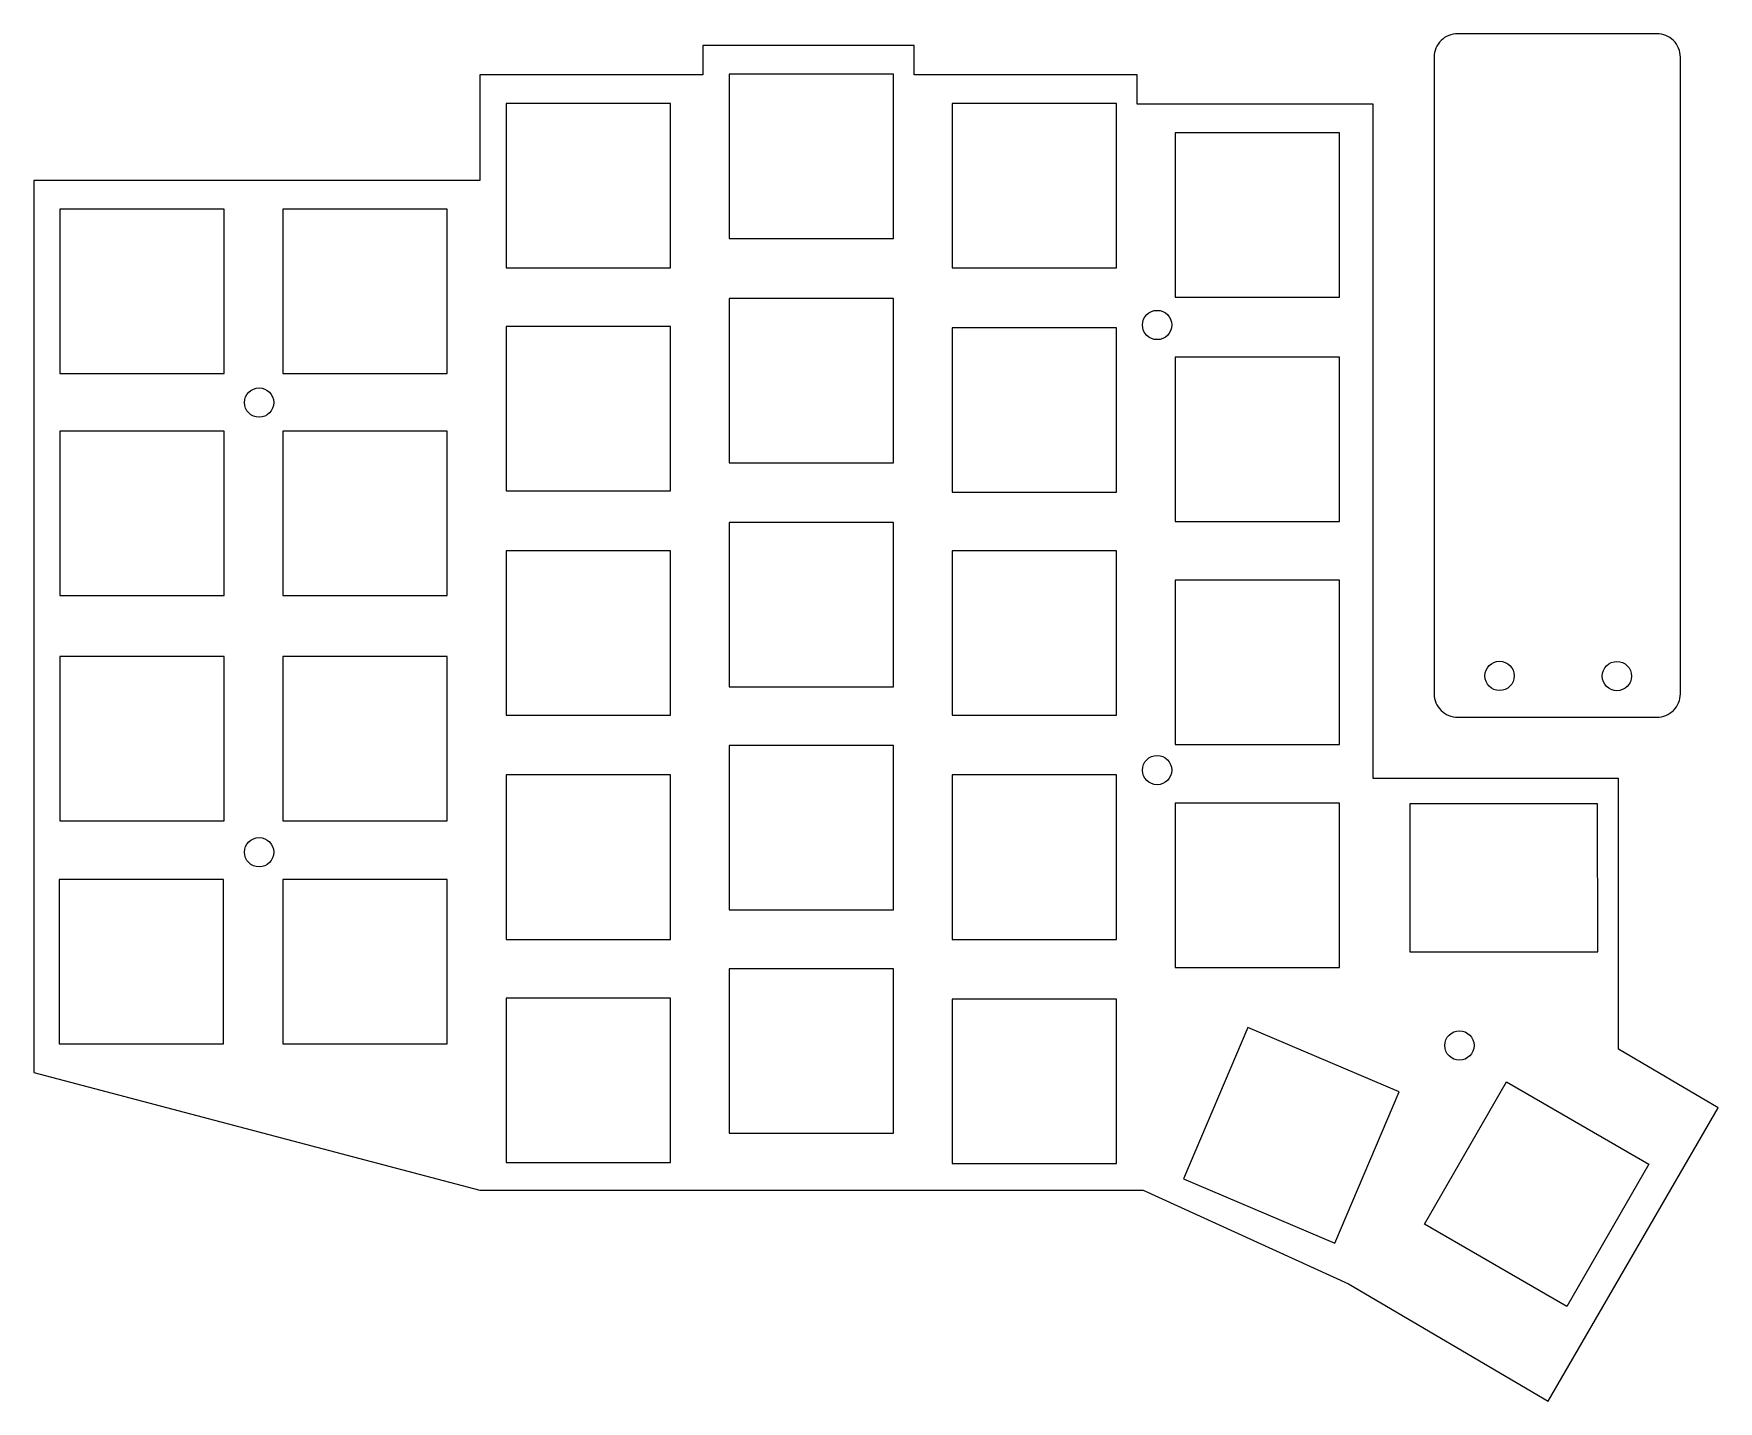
# Model space of a CAD drawing. Extents: x 24 to 169, y 31 to 271.
# Drawn here: x 24.3 to 167.8, y 30.7 to 147.2 of the extents above; entities that cross this region are included whole.
import ezdxf

# ---------------------------------------------------------------- set-up
doc = ezdxf.new("R2010")
doc.units = 0
doc.layers.get('0').update_dxf_attribs({"linetype": 'CONTINUOUS'})

msp = doc.modelspace()

# ---------------------------------------------------------------- linework, layer by layer
at = {"color": 5}
for p, q in [((162.615061, 147.241079), (145.64488, 147.241079)), ((162.615061, 147.241079), (162.615061, 147.241079)), ((99.348263, 146.24502), (81.347277, 146.24502)), ((81.347277, 146.24502), (81.347277, 143.743138)), ((99.347998, 143.745323), (99.348263, 146.24502)), ((143.644886, 145.241085), (143.644886, 91.014783)), ((164.615055, 91.014783), (164.615055, 145.241085)), ((62.348068, 143.743138), (62.347918, 134.743614)), ((81.347277, 143.743138), (62.348068, 143.743138)), ((97.577732, 143.785983), (83.57984, 143.785983)), ((83.57984, 143.785983), (83.57984, 129.785553)), ((97.577732, 129.785553), (97.577732, 143.785983)), ((118.347502, 143.743123), (99.347998, 143.745323)), ((118.347237, 141.245976), (118.347502, 143.743123)), ((78.578599, 141.296792), (64.580709, 141.296792)), ((64.580709, 141.296792), (64.580709, 127.296363)), ((78.578599, 127.296363), (78.578599, 141.296792)), ((116.574326, 141.296792), (102.576433, 141.296792)), ((102.576433, 141.296792), (102.576433, 127.296363)), ((116.574326, 127.296363), (116.574326, 141.296792)), ((138.453647, 141.243776), (118.347237, 141.245976)), ((138.448982, 83.791374), (138.453647, 141.243776)), ((135.575998, 138.79744), (121.578105, 138.79744)), ((121.578105, 138.79744), (121.578105, 124.797011)), ((135.575998, 124.797011), (135.575998, 138.79744)), ((62.347918, 134.743614), (24.347254, 134.743614)), ((24.347254, 134.743614), (24.347254, 58.744547)), ((40.57779, 132.297604), (26.579905, 132.297604)), ((26.579905, 132.297604), (26.579905, 118.297175)), ((40.57779, 118.297175), (40.57779, 132.297604)), ((59.574387, 132.297604), (45.576502, 132.297604)), ((45.576502, 132.297604), (45.576502, 118.297175)), ((59.574387, 118.297175), (59.574387, 132.297604)), ((83.57984, 129.785553), (97.577732, 129.785553)), ((64.580709, 127.296363), (78.578599, 127.296363)), ((102.576433, 127.296363), (116.574326, 127.296363)), ((97.577732, 124.697951), (83.579847, 124.697951)), ((83.579847, 124.697951), (83.579847, 110.697521)), ((97.577732, 110.697521), (97.577732, 124.697951)), ((121.578105, 124.797011), (135.575998, 124.797011)), ((78.578599, 122.297659), (64.580719, 122.297659)), ((64.580719, 122.297659), (64.580719, 108.297229)), ((78.578599, 108.297229), (78.578599, 122.297659)), ((116.574319, 122.19606), (102.576433, 122.19606)), ((102.576433, 122.19606), (102.576433, 108.19563)), ((116.574319, 108.19563), (116.574319, 122.19606)), ((118.797553, 122.428043), (118.797553, 122.428043)), ((135.575996, 119.696709), (121.57811, 119.696709)), ((121.57811, 119.696709), (121.57811, 105.696279)), ((135.575996, 105.696279), (135.575996, 119.696709)), ((26.579905, 118.297175), (40.57779, 118.297175)), ((45.576502, 118.297175), (59.574387, 118.297175)), ((42.2978, 115.817697), (42.2978, 115.817697)), ((40.57779, 113.397531), (26.579905, 113.397531)), ((26.579905, 113.397531), (26.579905, 99.397102)), ((40.57779, 99.397102), (40.57779, 113.397531)), ((59.576927, 113.397531), (45.579042, 113.397531)), ((45.579042, 113.397531), (45.579042, 99.397102)), ((59.576927, 99.397102), (59.576927, 113.397531)), ((83.579847, 110.697521), (97.577732, 110.697521)), ((64.580719, 108.297229), (78.578599, 108.297229)), ((102.576433, 108.19563), (116.574319, 108.19563)), ((97.577732, 105.597219), (83.579847, 105.597219)), ((83.579847, 105.597219), (83.579847, 91.596789)), ((97.577732, 91.596789), (97.577732, 105.597219)), ((121.57811, 105.696279), (135.575996, 105.696279)), ((78.578599, 103.196928), (64.580719, 103.196928)), ((64.580719, 103.196928), (64.580719, 89.196498)), ((78.578599, 89.196498), (78.578599, 103.196928)), ((116.576864, 103.196928), (102.578977, 103.196928)), ((102.578977, 103.196928), (102.578977, 89.196497)), ((116.576864, 89.196497), (116.576864, 103.196928)), ((135.575996, 100.697576), (121.578109, 100.697576)), ((121.578109, 100.697576), (121.578109, 86.697145)), ((135.575996, 86.697145), (135.575996, 100.697576)), ((26.579905, 99.397102), (40.57779, 99.397102)), ((45.579042, 99.397102), (59.576927, 99.397102)), ((40.57779, 94.19774), (26.579905, 94.19774)), ((26.579905, 94.19774), (26.579905, 80.197311)), ((40.57779, 80.197311), (40.57779, 94.19774)), ((59.576927, 94.19774), (45.579042, 94.19774)), ((45.579042, 94.19774), (45.579042, 80.197311)), ((59.576927, 80.197311), (59.576927, 94.19774)), ((147.96465, 92.536359), (147.96465, 92.536359)), ((157.964617, 92.520356), (157.964617, 92.520356)), ((83.579847, 91.596789), (97.577732, 91.596789)), ((64.580719, 89.196498), (78.578599, 89.196498)), ((102.578977, 89.196497), (116.576864, 89.196497)), ((145.64488, 89.014789), (162.615061, 89.014789)), ((97.577732, 86.598087), (83.579847, 86.598087)), ((83.579847, 86.598087), (83.579847, 72.597657)), ((97.577732, 72.597657), (97.577732, 86.598087)), ((121.578109, 86.697145), (135.575996, 86.697145)), ((78.578599, 84.096196), (64.580719, 84.096196)), ((64.580719, 84.096196), (64.580719, 70.095767)), ((78.578599, 70.095767), (78.578599, 84.096196)), ((116.576864, 84.096196), (102.578978, 84.096196)), ((102.578978, 84.096196), (102.578978, 70.095766)), ((116.576864, 70.095766), (116.576864, 84.096196)), ((118.796283, 84.516499), (118.796283, 84.516499)), ((159.348302, 83.791374), (138.448982, 83.791374)), ((159.347771, 60.74606), (159.348302, 83.791374)), ((135.575996, 81.695904), (121.57811, 81.695904)), ((121.57811, 81.695904), (121.57811, 67.695473)), ((135.575996, 67.695473), (135.575996, 81.695904)), ((157.545406, 81.651762), (141.564197, 81.651762)), ((141.564197, 81.651762), (141.564197, 69.044033)), ((157.58065, 69.044033), (157.545406, 81.651762)), ((26.579905, 80.197311), (40.57779, 80.197311)), ((45.579042, 80.197311), (59.576927, 80.197311)), ((42.2978, 77.518294), (42.2978, 77.518294)), ((40.527, 75.196068), (26.529115, 75.196068)), ((26.529115, 75.196068), (26.529115, 61.195639)), ((40.527, 61.195639), (40.527, 75.196068)), ((59.576927, 75.196068), (45.579042, 75.196068)), ((45.579042, 75.196068), (45.579042, 61.195639)), ((59.576927, 61.195639), (59.576927, 75.196068)), ((83.579847, 72.597657), (97.577732, 72.597657)), ((64.580719, 70.095767), (78.578599, 70.095767)), ((102.578978, 70.095766), (116.576864, 70.095766)), ((141.564197, 69.044033), (157.58065, 69.044033)), ((97.577732, 67.596415), (83.579847, 67.596415)), ((83.579847, 67.596415), (83.579847, 53.595985)), ((97.577732, 53.595985), (97.577732, 67.596415)), ((121.57811, 67.695473), (135.575996, 67.695473)), ((78.578599, 65.097064), (64.580709, 65.097064)), ((64.580709, 65.097064), (64.580709, 51.096637)), ((78.578599, 51.096637), (78.578599, 65.097064)), ((116.576864, 64.998004), (102.578978, 64.998004)), ((102.578978, 64.998004), (102.578978, 50.997577)), ((116.576864, 50.997577), (116.576864, 64.998004)), ((127.768064, 62.574855), (122.299463, 49.689477)), ((140.655977, 57.106254), (127.768064, 62.574855)), ((26.529115, 61.195639), (40.527, 61.195639)), ((45.579042, 61.195639), (59.576927, 61.195639)), ((144.544568, 61.054445), (144.544568, 61.054445)), ((167.84658, 55.744816), (159.347771, 60.74606)), ((24.347254, 58.744547), (62.348208, 48.744566)), ((142.814969, 45.826155), (149.815185, 57.949532)), ((149.815185, 57.949532), (161.938561, 50.949317)), ((135.184837, 44.218335), (140.655977, 57.106254)), ((153.348312, 30.74623), (167.84658, 55.744816)), ((83.579847, 53.595985), (97.577732, 53.595985)), ((64.580709, 51.096637), (78.578599, 51.096637)), ((102.578978, 50.997577), (116.576864, 50.997577)), ((161.938561, 50.949317), (154.938347, 38.825943)), ((122.299463, 49.689477), (135.184837, 44.218335)), ((62.348208, 48.744566), (118.847987, 48.744566)), ((118.847987, 48.744566), (136.348594, 40.743563)), ((154.938347, 38.825943), (142.814969, 45.826155)), ((136.348594, 40.743563), (153.348312, 30.74623))]:
    msp.add_line(p, q, dxfattribs=at)
for points in [[(144.230671, 146.655294), (143.855599, 146.280223), (143.644886, 145.771516), (143.644886, 145.241085)], [(145.64488, 147.241079), (145.114449, 147.241079), (144.605743, 147.030366), (144.230671, 146.655294)], [(164.029271, 146.655294), (163.654199, 147.030366), (163.145493, 147.241079), (162.615061, 147.241079)], [(164.615055, 145.241085), (164.615055, 145.771516), (164.404342, 146.280223), (164.029271, 146.655294)], [(118.797553, 122.428043), (118.797553, 123.117024), (119.35706, 123.676524), (120.046035, 123.676524)], [(120.046035, 123.676524), (120.73501, 123.676524), (121.294163, 123.117024), (121.294163, 122.428043)], [(120.046035, 121.179563), (119.35706, 121.179563), (118.797553, 121.739073), (118.797553, 122.428043)], [(121.294163, 122.428043), (121.294163, 121.739073), (120.73501, 121.179563), (120.046035, 121.179563)], [(42.2978, 115.817697), (42.2978, 116.506672), (42.857311, 117.066178), (43.546281, 117.066178)], [(43.546281, 117.066178), (44.235261, 117.066178), (44.794411, 116.506672), (44.794411, 115.817697)], [(43.546281, 114.569216), (42.857311, 114.569216), (42.2978, 115.128722), (42.2978, 115.817697)], [(44.794411, 115.817697), (44.794411, 115.128722), (44.235261, 114.569216), (43.546281, 114.569216)], [(147.96465, 92.536359), (147.96465, 93.225333), (148.524154, 93.784839), (149.213128, 93.784839)], [(149.213128, 93.784839), (149.902102, 93.784839), (150.461255, 93.225333), (150.461255, 92.536359)], [(157.964617, 92.520356), (157.964617, 93.20933), (158.524121, 93.768836), (159.213096, 93.768836)], [(159.213096, 93.768836), (159.90207, 93.768836), (160.461222, 93.20933), (160.461222, 92.520356)], [(149.213128, 91.287881), (148.524154, 91.287881), (147.96465, 91.847385), (147.96465, 92.536359)], [(150.461255, 92.536359), (150.461255, 91.847385), (149.902102, 91.287881), (149.213128, 91.287881)], [(159.213096, 91.271878), (158.524121, 91.271878), (157.964617, 91.831382), (157.964617, 92.520356)], [(160.461222, 92.520356), (160.461222, 91.831382), (159.90207, 91.271878), (159.213096, 91.271878)], [(143.644886, 91.014783), (143.644886, 90.484352), (143.855599, 89.975646), (144.230671, 89.600574)], [(164.029271, 89.600574), (164.404342, 89.975646), (164.615055, 90.484352), (164.615055, 91.014783)], [(144.230671, 89.600574), (144.605743, 89.225502), (145.114449, 89.014789), (145.64488, 89.014789)], [(162.615061, 89.014789), (163.145493, 89.014789), (163.654199, 89.225502), (164.029271, 89.600574)], [(118.796283, 84.516499), (118.796283, 85.20548), (119.35579, 85.76498), (120.044765, 85.76498)], [(120.044765, 85.76498), (120.73374, 85.76498), (121.292893, 85.20548), (121.292893, 84.516499)], [(120.044765, 83.268019), (119.35579, 83.268019), (118.796283, 83.827529), (118.796283, 84.516499)], [(121.292893, 84.516499), (121.292893, 83.827529), (120.73374, 83.268019), (120.044765, 83.268019)], [(42.2978, 77.518294), (42.2978, 78.207269), (42.857311, 78.766775), (43.546281, 78.766775)], [(43.546281, 76.269813), (42.857311, 76.269813), (42.2978, 76.829319), (42.2978, 77.518294)], [(43.546281, 78.766775), (44.235261, 78.766775), (44.794411, 78.207269), (44.794411, 77.518294)], [(44.794411, 77.518294), (44.794411, 76.829319), (44.235261, 76.269813), (43.546281, 76.269813)], [(144.544568, 61.054445), (144.544568, 61.743425), (145.104074, 62.302935), (145.793049, 62.302935)], [(145.793049, 62.302935), (146.482025, 62.302935), (147.041178, 61.743425), (147.041178, 61.054445)], [(145.793049, 59.805964), (145.104074, 59.805964), (144.544568, 60.365475), (144.544568, 61.054445)], [(147.041178, 61.054445), (147.041178, 60.365475), (146.482025, 59.805964), (145.793049, 59.805964)]]:
    msp.add_open_spline(points, degree=3, dxfattribs=at)

doc.saveas('drawing.dxf')
